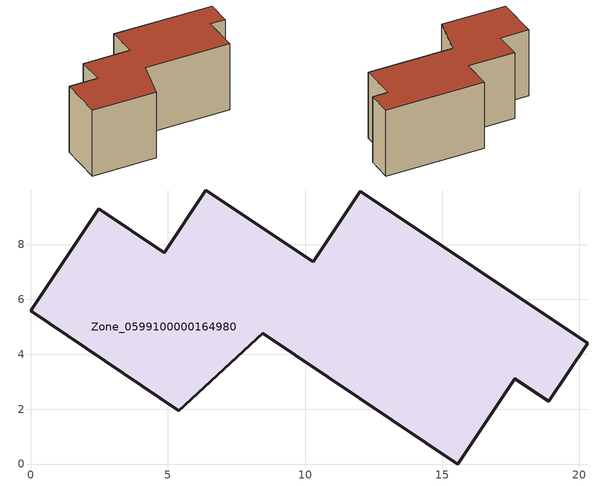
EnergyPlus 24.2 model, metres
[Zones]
Zone_0599100000164980
 floor ground (C_G): 5.39,1.95 0,5.58 2.48,9.3 4.87,7.71 6.38,9.99 10.3,7.38 12.01,9.94 20.31,4.4 18.89,2.28 17.64,3.11 15.56,0 8.45,4.76 z0
 wall outside (C_F): 10.3,7.38 6.38,9.99 4.87,7.71 2.48,9.3 0,5.58 5.39,1.95 8.45,4.76 15.56,0 17.64,3.11 18.89,2.28 20.31,4.4 12.01,9.94 10.3,7.38 z0:7.05
 roof outside (C_R): 20.31,4.4 12.01,9.94 10.3,7.38 6.38,9.99 4.87,7.71 2.48,9.3 0,5.58 5.39,1.95 8.45,4.76 15.56,0 17.64,3.11 18.89,2.28 z7.05
[BUILDING]
Pand.0599100000164980: North Axis=0; Terrain=City; Loads Convergence Tolerance Value=0.04; Temperature Convergence Tolerance Value=0.4; Solar Distribution=FullExterior; Maximum Number of Warmup Days=25; Minimum Number of Warmup Days=1
[Site:Location]
Rotterdam.The.Hague.AP_ZH_NLD Design_Conditions: Latitude=51.96; Longitude=4.45; Time Zone=1; Elevation=-4.5
[SITE:GROUNDTEMPERATURE:BUILDINGSURFACE]
18, 18, 18, 18, 18, 18, 18, 18, 18, 18, 18, 18
[MATERIAL] Thermal Absorptance=0.9; Solar Absorptance=0.7; Visible Absorptance=0.7
Name | Roughness | Thickness | Conductivity | Density | Specific Heat
G.TC.1975-1991 | MediumSmooth | 0.15 | 0.288461 | 540 | 1210
F.TC.1975-1991 | Rough | 0.3 | 0.230769 | 1920 | 840
R.TC.1975-1991 | MediumRough | 0.2 | 0.153846 | 1500 | 1000
[CONSTRUCTION]
C_G: G.TC.1975-1991
C_F: F.TC.1975-1991
C_R: R.TC.1975-1991
[ZONE]
Zone_0599100000164980: Type=1; Multiplier=1; Ceiling Height=Autocalculate; Volume=Autocalculate; Floor Area=autocalculate; Part of Total Floor Area=Yes
[ZONEINFILTRATION:DESIGNFLOWRATE]
Infil_Zone_0599100000164980: Zone or ZoneList or Space or SpaceList=Zone_0599100000164980; Schedule=AlwaysOn; Design Flow Rate Calculation Method=Flow/Area; Flow Rate per Floor Area=0.003; Constant Term Coefficient=1; Temperature Term Coefficient=0; Velocity Term Coefficient=0; Velocity Squared Term Coefficient=0
[HVACTEMPLATE:ZONE:IDEALLOADSAIRSYSTEM]
Zone_0599100000164980: Maximum Heating Supply Air Temperature=50; Minimum Cooling Supply Air Temperature=13; Maximum Heating Supply Air Humidity Ratio=0.0156; Minimum Cooling Supply Air Humidity Ratio=0.0077; Heating Limit=NoLimit; Cooling Limit=NoLimit; Dehumidification Control Type=ConstantSensibleHeatRatio; Cooling Sensible Heat Ratio=0.7; Dehumidification Setpoint=60; Humidification Control Type=None; Humidification Setpoint=30; Outdoor Air Method=None; Outdoor Air Flow Rate per Person=0.00944; Outdoor Air Flow Rate per Zone Floor Area=0; Outdoor Air Flow Rate per Zone=0; Demand Controlled Ventilation Type=None; Outdoor Air Economizer Type=NoEconomizer; Heat Recovery Type=None; Sensible Heat Recovery Effectiveness=0.7; Latent Heat Recovery Effectiveness=0.65
[ZONECONTROL:THERMOSTAT]
ThermostatControl_Zone_0599100000164980: Zone or ZoneList=Zone_0599100000164980; Control Type Schedule=DualSetpointControlType; Control 1=Thermostat_Zone_0599100000164980; Temperature Difference Between Cutout And Setpoint=0
[THERMOSTATSETPOINT:DUALSETPOINT]
Thermostat_Zone_0599100000164980: Heating Setpoint Temperature Schedule=HeatingSetpoint_Zone_0599100000164980; Cooling Setpoint Temperature Schedule=CoolingSetpoint_Zone_0599100000164980
[SCHEDULE:COMPACT]
HeatingSetpoint_Zone_0599100000164980: Through: 12/31, For: AllDays, Until: 24:00, 21
CoolingSetpoint_Zone_0599100000164980: Through: 12/31, For: AllDays, Until: 24:00, 24
DualSetpointControlType: Through: 12/31, For: AllDays, Until: 24:00, 4
AlwaysOn: Through: 12/31, For: AllDays, Until: 24:00, 1
